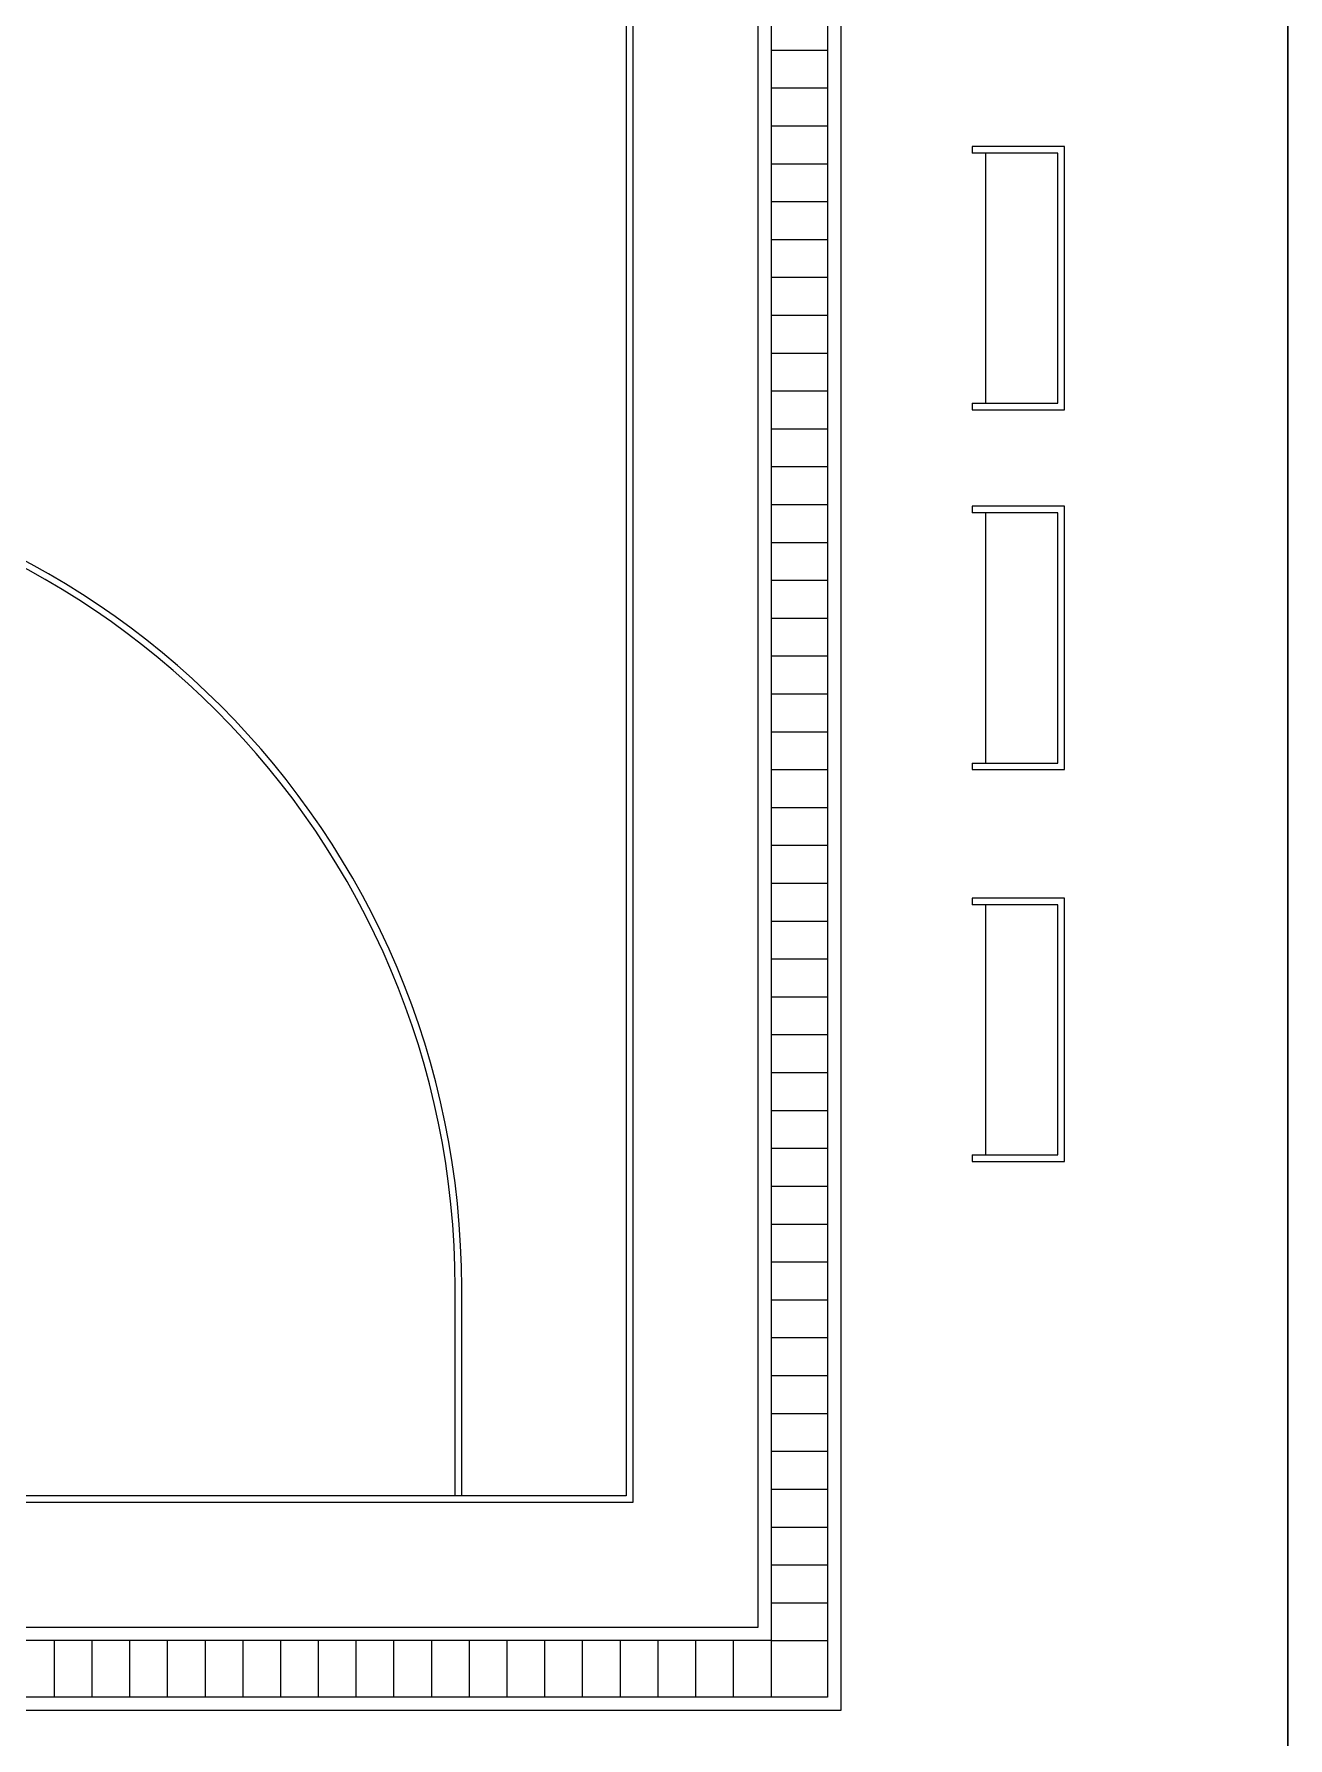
# Model space of a CAD drawing. Header units: metres. Extents: x 599 to 707, y 227 to 318.
# Drawn here: x 671.1 to 680.62, y 282.13 to 295.07 of the extents above; entities that cross this region are included whole.
import ezdxf

# ---------------------------------------------------------------- set-up
doc = ezdxf.new("R2010")
doc.units = ezdxf.units.M
doc.layers.get('0').update_dxf_attribs({"lineweight": 0})
for name, color, linetype, lineweight in [('banqueta', 252, 'Continuous', 9), ('gradas', 35, 'Continuous', 5), ('limiteterreno', 119, 'Continuous', 30), ('muretes', 2, 'Continuous', 20)]:
    doc.layers.add(name, color=color, linetype=linetype, lineweight=lineweight)

msp = doc.modelspace()

# ---------------------------------------------------------------- linework, layer by layer
for p, q in [((674.296, 283.969), (674.296, 285.549)), ((674.346, 283.969), (674.346, 285.549))]:
    msp.add_line(p, q)
for points in [[(668.171, 312.019), (675.646, 312.019), (675.646, 283.919), (668.171, 283.919)], [(668.171, 311.969), (675.596, 311.969), (675.596, 283.969), (668.171, 283.969)]]:
    msp.add_lwpolyline(points)
for radius in [6.25, 6.2]:
    msp.add_arc((668.096, 285.549), radius, 0, 90)
at = {"layer": 'banqueta'}
for p, q in [((676.696, 294.949), (677.126, 294.949)), ((676.696, 294.661), (677.126, 294.661)), ((676.696, 294.373), (677.126, 294.373)), ((676.696, 294.086), (677.126, 294.086)), ((676.696, 293.798), (677.126, 293.798)), ((676.696, 293.511), (677.126, 293.511)), ((676.696, 293.223), (677.126, 293.223)), ((676.696, 292.935), (677.126, 292.935)), ((676.696, 292.648), (677.126, 292.648)), ((676.696, 292.36), (677.126, 292.36)), ((676.696, 292.072), (677.126, 292.072)), ((676.696, 291.785), (677.126, 291.785)), ((676.696, 291.497), (677.126, 291.497)), ((676.696, 291.21), (677.126, 291.21)), ((676.696, 290.922), (677.126, 290.922)), ((676.696, 290.634), (677.126, 290.634)), ((676.696, 290.347), (677.126, 290.347)), ((676.696, 290.059), (677.126, 290.059)), ((676.696, 289.771), (677.126, 289.771)), ((676.696, 289.484), (677.126, 289.484)), ((676.696, 289.196), (677.126, 289.196)), ((676.696, 288.909), (677.126, 288.909)), ((676.696, 288.621), (677.126, 288.621)), ((676.696, 288.333), (677.126, 288.333)), ((676.696, 288.046), (677.126, 288.046)), ((676.696, 287.758), (677.126, 287.758)), ((676.696, 287.471), (677.126, 287.471)), ((676.696, 287.183), (677.126, 287.183)), ((676.696, 286.895), (677.126, 286.895)), ((676.696, 286.608), (677.126, 286.608)), ((676.696, 286.32), (677.126, 286.32)), ((676.696, 286.032), (677.126, 286.032)), ((676.696, 285.745), (677.126, 285.745)), ((676.696, 285.457), (677.126, 285.457)), ((676.696, 285.17), (677.126, 285.17)), ((676.696, 284.882), (677.126, 284.882)), ((676.696, 284.594), (677.126, 284.594)), ((676.696, 284.307), (677.126, 284.307)), ((676.696, 284.019), (677.126, 284.019)), ((676.696, 283.731), (677.126, 283.731)), ((676.696, 283.444), (677.126, 283.444)), ((676.696, 283.156), (677.126, 283.156)), ((671.249, 282.869), (671.249, 282.439)), ((671.536, 282.869), (671.536, 282.439)), ((671.822, 282.869), (671.822, 282.439)), ((672.109, 282.869), (672.109, 282.439)), ((672.396, 282.869), (672.396, 282.439)), ((672.682, 282.869), (672.682, 282.439)), ((672.969, 282.869), (672.969, 282.439)), ((673.256, 282.869), (673.256, 282.439)), ((673.542, 282.869), (673.542, 282.439)), ((673.829, 282.869), (673.829, 282.439)), ((674.116, 282.869), (674.116, 282.439)), ((674.402, 282.869), (674.402, 282.439)), ((674.689, 282.869), (674.689, 282.439)), ((674.976, 282.869), (674.976, 282.439)), ((675.262, 282.869), (675.262, 282.439)), ((675.549, 282.869), (675.549, 282.439)), ((675.836, 282.869), (675.836, 282.439)), ((676.122, 282.869), (676.122, 282.439)), ((676.409, 282.869), (676.409, 282.439)), ((676.696, 282.869), (677.126, 282.869)), ((676.696, 282.869), (676.696, 282.439))]:
    msp.add_line(p, q, dxfattribs=at)
at = {"layer": 'gradas'}
for p, q in [((678.225, 294.216), (678.225, 294.166)), ((678.925, 294.216), (678.225, 294.216)), ((678.875, 294.166), (678.225, 294.166)), ((678.325, 294.166), (678.325, 292.266)), ((678.875, 292.266), (678.875, 294.166)), ((678.925, 292.216), (678.925, 294.216)), ((678.225, 292.266), (678.225, 292.216)), ((678.225, 292.266), (678.875, 292.266)), ((678.225, 292.216), (678.925, 292.216)), ((678.225, 291.484), (678.225, 291.434)), ((678.925, 291.484), (678.225, 291.484)), ((678.875, 291.434), (678.225, 291.434)), ((678.325, 291.434), (678.325, 289.534)), ((678.875, 289.534), (678.875, 291.434)), ((678.925, 289.484), (678.925, 291.484)), ((678.225, 289.534), (678.225, 289.484)), ((678.225, 289.534), (678.875, 289.534)), ((678.225, 289.484), (678.925, 289.484)), ((678.925, 288.508), (678.225, 288.508)), ((678.225, 288.508), (678.225, 288.458)), ((678.875, 288.458), (678.225, 288.458)), ((678.325, 288.458), (678.325, 286.558)), ((678.875, 286.558), (678.875, 288.458)), ((678.925, 286.508), (678.925, 288.508)), ((678.225, 286.558), (678.875, 286.558)), ((678.225, 286.558), (678.225, 286.508)), ((678.225, 286.508), (678.925, 286.508))]:
    msp.add_line(p, q, dxfattribs=at)
at = {"layer": 'limiteterreno'}
msp.add_lwpolyline([(647.709, 317.411), (678.623, 317.411, -0.414214), (680.623, 315.411), (680.623, 226.611)], format="xyb", dxfattribs=at)
at = {"layer": 'muretes'}
for p, q in [((677.226, 313.599), (677.226, 282.339)), ((677.126, 313.499), (677.126, 282.439)), ((676.696, 313.069), (676.696, 282.869)), ((676.596, 312.969), (676.596, 282.969)), ((676.596, 282.969), (659.596, 282.969)), ((676.696, 282.869), (659.496, 282.869)), ((677.126, 282.439), (659.066, 282.439)), ((677.226, 282.339), (658.966, 282.339))]:
    msp.add_line(p, q, dxfattribs=at)

doc.saveas('drawing.dxf')
